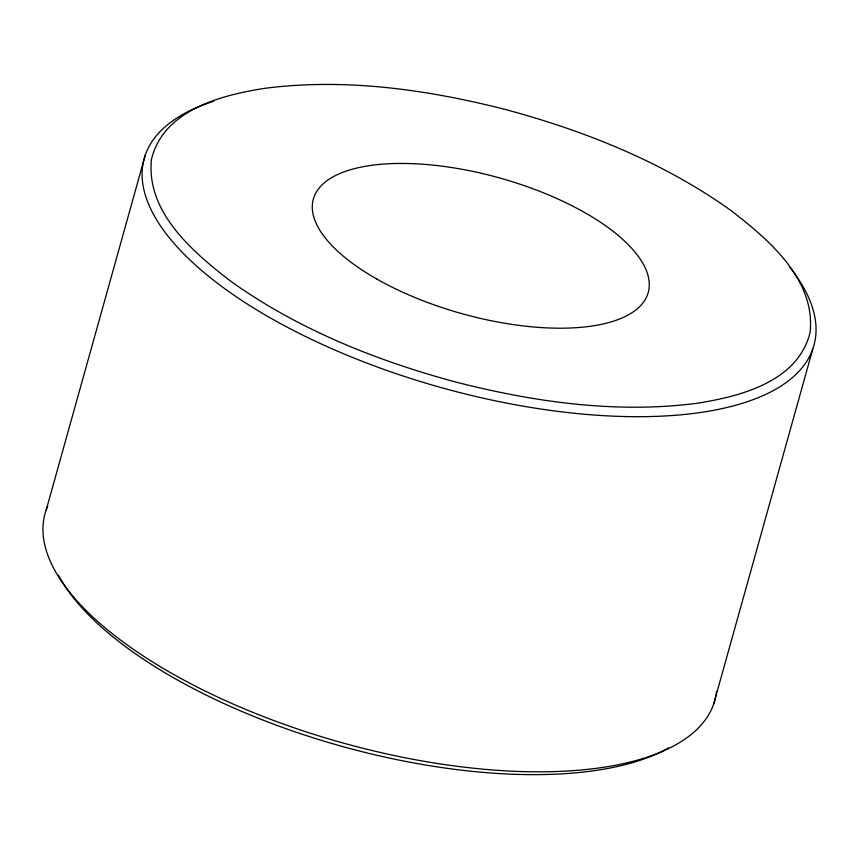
<?xml version="1.0" encoding="UTF-8"?>
<svg xmlns="http://www.w3.org/2000/svg" width="859" height="859" viewBox="0 0 859 859"><rect width="100%" height="100%" fill="white"/><g stroke="black" fill="none" stroke-linecap="round" stroke-linejoin="round"><path stroke-width="1.29" d="M46.214 509.935L145.375 154.813M713.625 704.187L812.786 349.065M668.656 747.888A340.701 138.031 15.6 0 1 338.188 745.311A340.701 138.031 15.6 0 1 58.487 575.154M716.556 691.334A347.659 140.855 15.6 0 1 343.944 743.25A347.659 140.855 15.6 0 1 47.664 506.241M789.228 266.591A347.659 140.855 15.6 0 1 661.022 416.175A347.659 140.855 15.6 0 1 229.976 292.404A347.659 140.855 15.6 0 1 213.537 101.287M151.452 159.366C145.998 212.377 192.749 251.891 230.588 281.108C298.137 329.437 376.478 360.694 456.29 382.18C534.319 402.055 615.957 413.673 696.338 403.376C740.136 396.568 798.194 381.783 810.123 332.272C815.567 279.25 768.816 239.747 730.977 210.519C663.438 162.201 585.097 130.944 505.285 109.447C427.245 89.583 345.619 77.965 265.227 88.262C221.439 95.059 163.382 109.845 151.452 159.366M377.037 279.164A173.829 70.427 15.6 0 0 647.632 294.379A173.829 70.427 15.6 0 0 417.678 163.908A173.829 70.427 15.6 0 0 377.037 279.164"/></g></svg>
